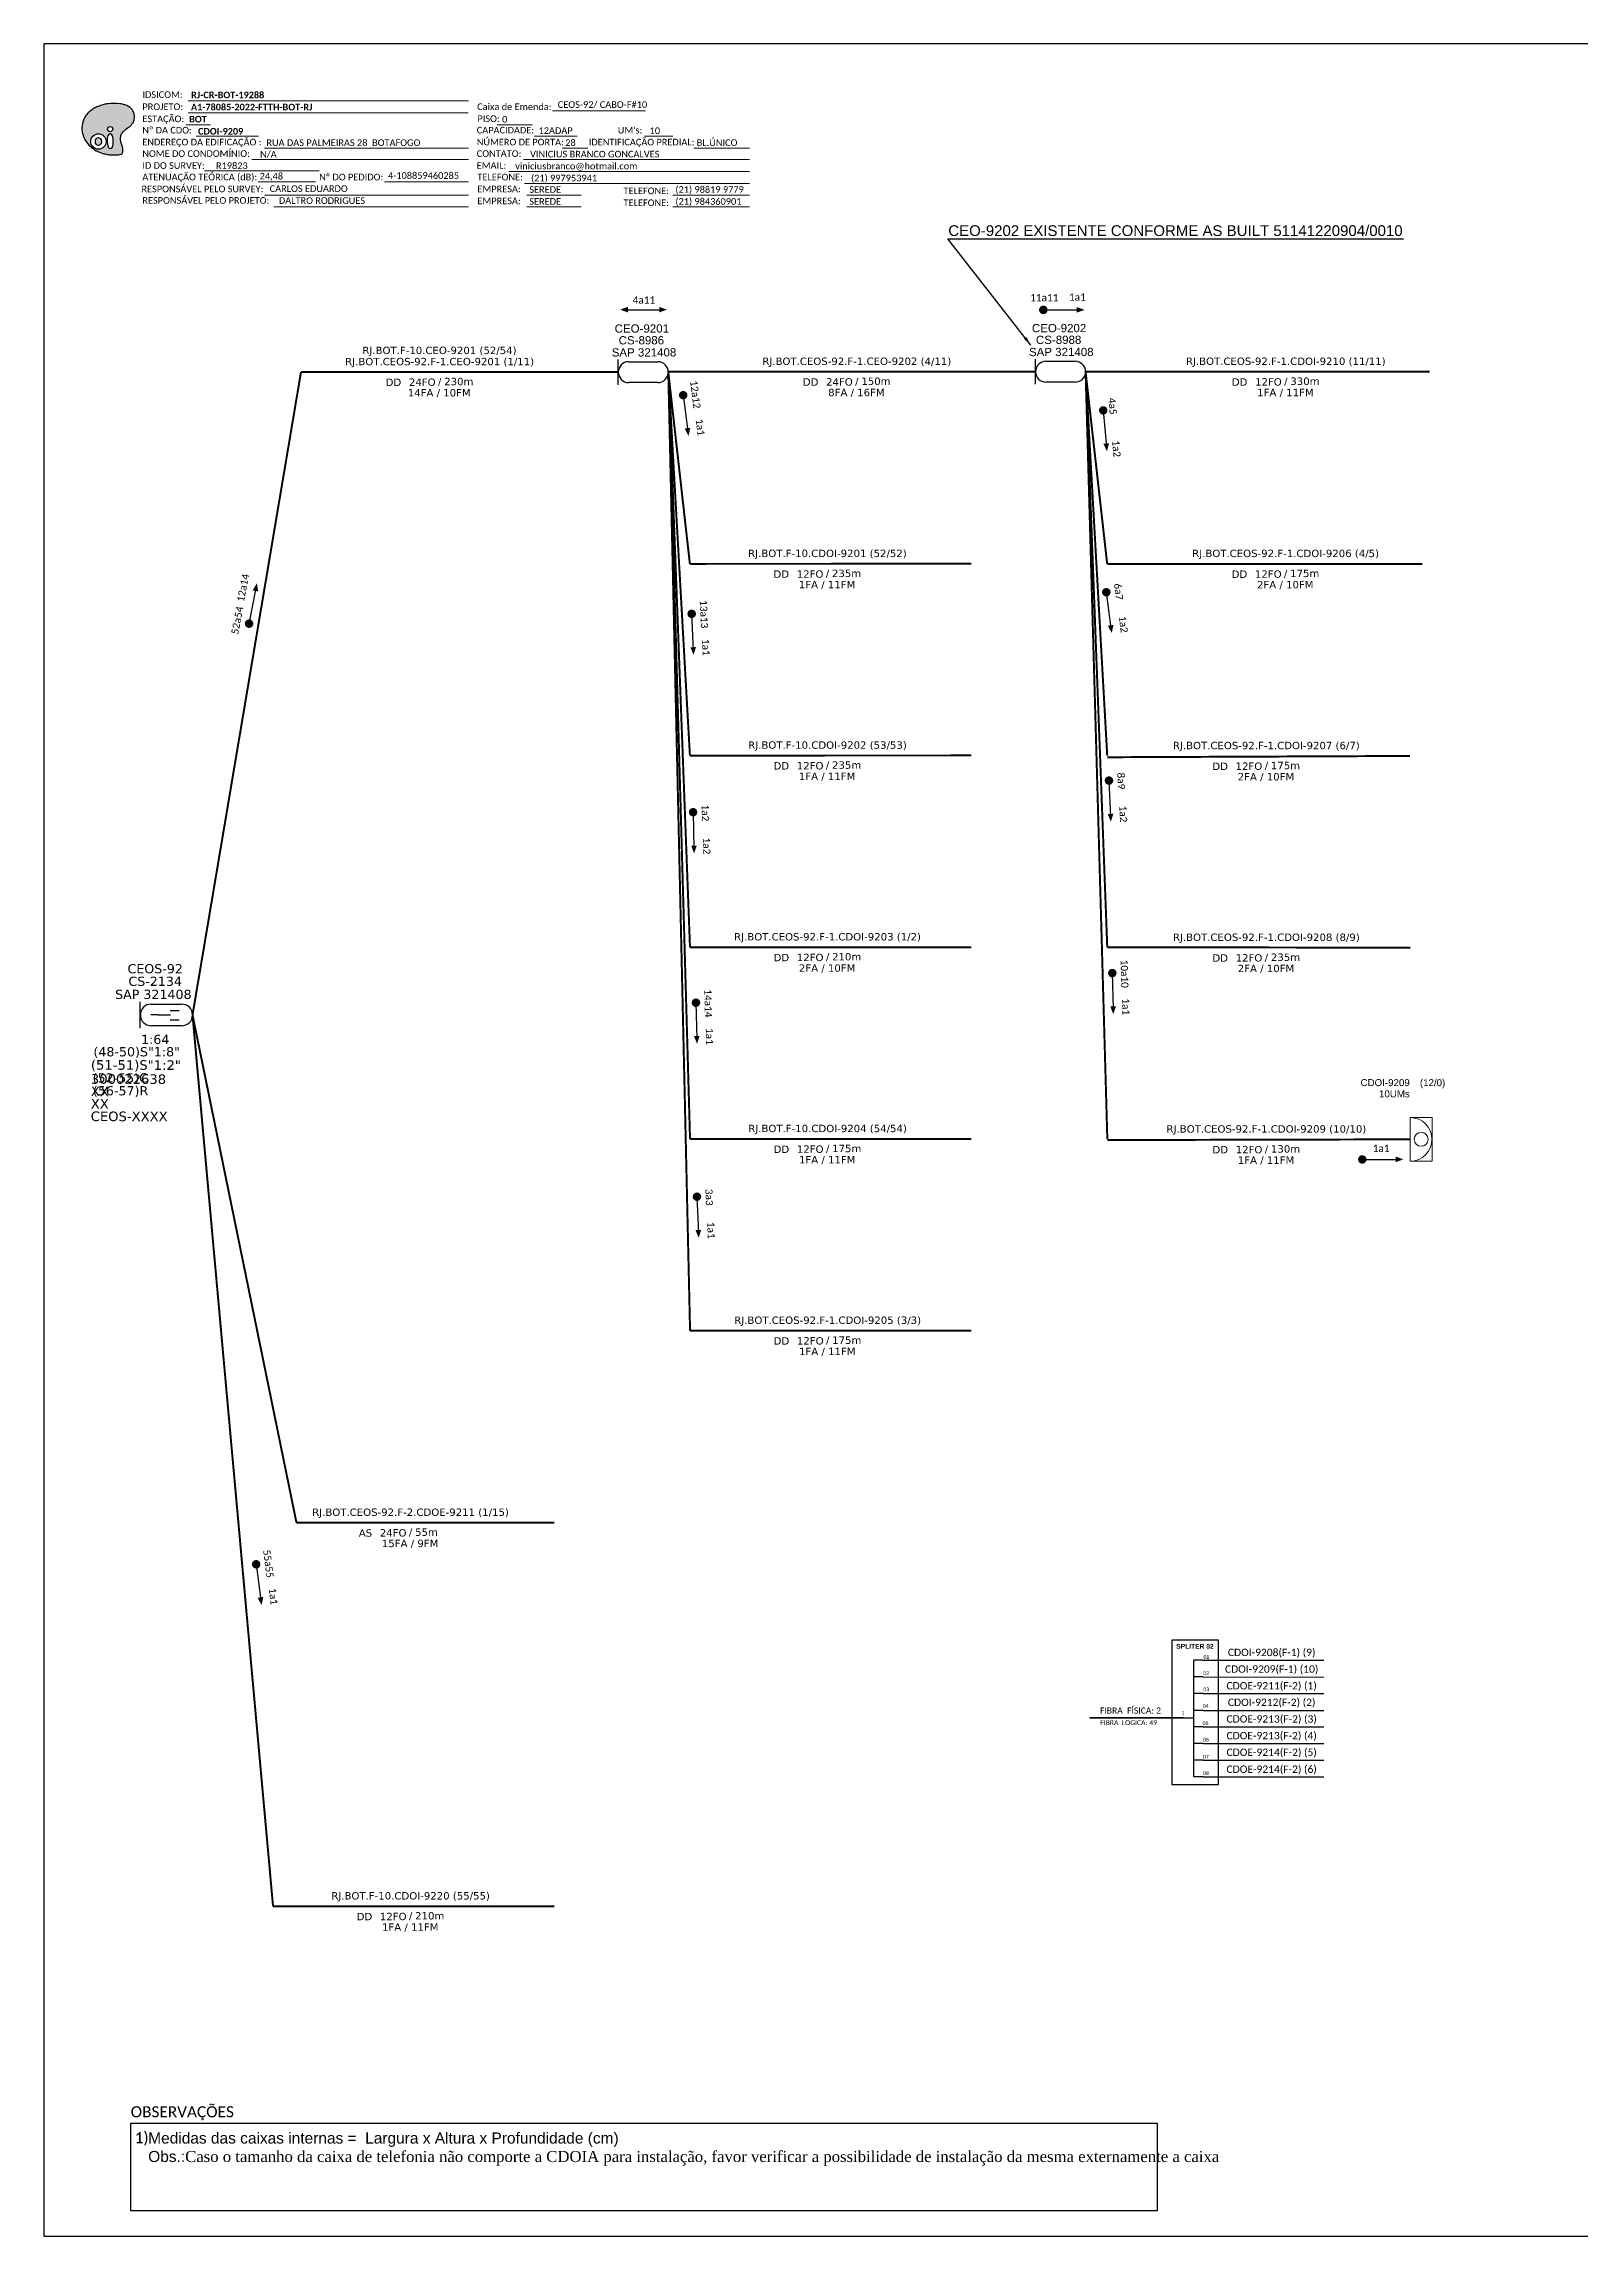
# Model space of a CAD drawing. Header units: metres. Extents: x -1286 to -445, y -500 to 94.
# Drawn here: x -1286 to -870, y -500 to 94 of the extents above; entities that cross this region are included whole.
import ezdxf
from ezdxf.enums import TextEntityAlignment as Align

# ---------------------------------------------------------------- set-up
doc = ezdxf.new("R2010")
doc.units = ezdxf.units.M
for name, color, linetype, lineweight in [("20.0-LEGENDA DOS CDO'S", 1, 'Continuous', 0), ('20.1-CDO_INTERIOR', 1, 'Continuous', 0), ('40.1-ETIQUETAS', 1, 'Continuous', 20)]:
    doc.layers.add(name, color=color, linetype=linetype, lineweight=lineweight)
for name, color, linetype in [('20.4-CEOS', 1, 'Continuous'), ('CAP a instalar', 1, 'Continuous'), ('SETA', 7, 'Continuous')]:
    doc.layers.add(name, color=color, linetype=linetype)
doc.styles.add('ARIAL', font='arial.ttf')
doc.styles.add('siredit', font='verdana.ttf')
doc.styles.add('WMF-Calibri0', font='calibri.ttf')
doc.styles.add('WMF-Calibri1', font='calibrib.ttf')
doc.linetypes.add('FENCELINE1', pattern='A,0.25,-0.1,[133,ltypeshp.shx,S=0.1,R=0,X=-0.1,Y=0],-0.1,1', length=1.45)
doc.dimstyles.new('ISO-25', dxfattribs={"dimtxt": 2.5, "dimasz": 2.5, "dimexe": 1.25, "dimexo": 0.625, "dimtad": 1, "dimtxsty": 'Standard', "dimcen": 2.5, "dimadec": 0, "dimazin": 0, "dimtfac": 1, "dimtmove": 0, "dimatfit": 3, "dimfxl": 0, "dimarcsym": 0})

# ---------------------------------------------------------------- blocks, each defined once
blk = doc.blocks.new('OI')
h = blk.add_hatch(color=40)
edge = h.paths.add_edge_path()
edge.add_spline(control_points=[(4.35, -0.67), (3.92, -0.99), (3.26, -1.5), (2.81, -2.59), (2.9, -3.5), (3.06, -4.27), (3.31, -4.85), (3.37, -5.39), (3.4, -5.88), (3.2, -6.4), (2.54, -6.61), (1.65, -6.63), (0.55, -6.67), (-0.56, -6.42), (-1.61, -6.14), (-2.77, -5.61), (-3.92, -4.77), (-4.89, -3.7), (-5.34, -2.65), (-5.6, -1.94), (-5.85, -0.96), (-5.71, 0.47), (-5.1, 2.02), (-4.14, 3.02), (-3.3, 3.61), (-2.37, 4.16), (-1.36, 4.44), (-0.56, 4.7), (0.79, 4.85), (2.24, 4.97), (3.79, 4.57), (4.67, 4.21), (5.44, 3.65), (5.76, 2.99), (6.03, 2.21), (6.01, 1.46), (5.72, 0.64), (5.31, 0.08), (4.88, -0.38), (4.51, -0.55), (4.35, -0.67)], knot_values=[0, 0, 0, 0, 1.60434, 2.417191, 3.427595, 4.282808, 4.776746, 5.304182, 5.888771, 6.258406, 6.858137, 7.79129, 8.986195, 10.124242, 11.187857, 12.242908, 13.953784, 15.414161, 16.515391, 17.349188, 17.675853, 19.552021, 21.515531, 22.568638, 23.63245, 24.621084, 25.782718, 26.745347, 27.142653, 29.870543, 31.004649, 31.921532, 32.709589, 33.801391, 34.042471, 35.192333, 35.971461, 36.628871, 37.254359, 37.836911, 37.836911, 37.836911, 37.836911], degree=3, periodic=0)
h.paths.add_polyline_path([(1.13, -0.87, -1), (-0.04, -0.87, -1)], flags=16)
edge = h.paths.add_edge_path(flags=16)
edge.add_ellipse((0.56, -3.59), major_axis=(-0.02, 1.71), ratio=0.361305, start_angle=0, end_angle=360)
h.paths.add_polyline_path([(-0.36, -3.62, -1), (-3.8, -3.62, -1)], flags=16)
edge = h.paths.add_edge_path(flags=0)
edge.add_ellipse((-2.08, -3.62), major_axis=(0, 0.885), ratio=0.758294, start_angle=0, end_angle=360)
at = {"color": 40}
for centre, radius in [((-2.08, -3.62), 1.72), ((0.54, -0.87), 0.587)]:
    blk.add_circle(centre, radius, dxfattribs=at)
blk.add_ellipse((-2.08, -3.62), major_axis=(0, 0.885), ratio=0.758294, start_param=-3.141592653589792, end_param=3.141592653589792, dxfattribs=at)
blk.add_ellipse((0.56, -3.59), major_axis=(-0.02, 1.71), ratio=0.361305, dxfattribs=at)
at = {"color": 40, "start_tangent": (-0.800898, -0.598801), "end_tangent": (-0.800898, -0.598801)}
blk.add_spline([(4.35, -0.67), (3.2, -1.78), (2.9, -2.54), (2.92, -3.55), (3.12, -4.38), (3.28, -4.85), (3.37, -5.37), (3.35, -5.95), (3.2, -6.29), (2.66, -6.55), (1.73, -6.63), (0.54, -6.62), (-0.58, -6.41), (-1.6, -6.11), (-2.56, -5.67), (-3.95, -4.67), (-4.89, -3.56), (-5.37, -2.56), (-5.64, -1.78), (-5.72, -1.46), (-5.63, 0.42), (-4.84, 2.22), (-4.13, 2.99), (-3.27, 3.62), (-2.4, 4.09), (-1.3, 4.47), (-0.37, 4.72), (0.02, 4.77), (2.75, 4.8), (3.85, 4.53), (4.69, 4.16), (5.31, 3.68), (5.85, 2.73), (5.93, 2.5), (5.94, 1.35), (5.67, 0.62), (5.29, 0.08), (4.84, -0.36), (4.35, -0.67)], degree=3, dxfattribs=at)

msp = doc.modelspace()

# ---------------------------------------------------------------- linework, layer by layer
at = {"color": 7, "linetype": 'Continuous'}
for p, q in [((-974.46, -343.72), (-974.46, -375.38)), ((-971.9, -343.72), (-974.46, -343.72)), ((-971.77, -348.3), (-974.33, -348.3)), ((-971.77, -352.81), (-974.33, -352.81)), ((-977.12, -359.34), (-974.47, -359.34)), ((-971.77, -357.35), (-974.33, -357.35)), ((-971.77, -361.84), (-974.33, -361.84)), ((-971.77, -366.34), (-974.33, -366.34)), ((-971.77, -370.85), (-974.33, -370.85)), ((-971.77, -375.35), (-974.33, -375.35))]:
    msp.add_line(p, q, dxfattribs=at)
at = {"color": 10, "linetype": 'Continuous'}
for p, q in [((-971.9, -343.72), (-939.13, -343.72)), ((-971.77, -348.3), (-939.13, -348.31)), ((-971.77, -352.8), (-939.13, -352.81)), ((-971.77, -357.34), (-939.13, -357.35)), ((-971.77, -361.83), (-939.13, -361.84)), ((-971.77, -366.33), (-939.13, -366.34)), ((-971.77, -370.84), (-939.13, -370.85)), ((-971.77, -375.35), (-939.13, -375.36))]:
    msp.add_line(p, q, dxfattribs=at)
at = {"color": 1, "linetype": 'Continuous', "lineweight": 60}
msp.add_line((-977.12, -359.34), (-1002.49, -359.42), dxfattribs=at)
at = {"color": 0}
for p, q in [((-1262.5, -469.23), (-984.25, -469.23)), ((-1262.5, -492.93), (-1262.5, -469.23)), ((-984.25, -469.23), (-984.25, -492.93)), ((-984.25, -492.93), (-1262.5, -492.93))]:
    msp.add_line(p, q, dxfattribs=at)
msp.add_lwpolyline([(-1286.07, -499.81), (-445.07, -499.81), (-445.07, 94.19), (-1286.07, 94.19)], close=True)
at = {"color": 7, "lineweight": 0}
for points in [[(-1246.94, 78.79), (-1170.96, 78.79)], [(-1247.47, 72.24), (-1240.92, 72.24)], [(-1246.97, 75.52), (-1171.01, 75.52)], [(-1163.19, 72.28), (-1153.71, 72.28)], [(-1148.15, 76.01), (-1123.01, 76.01)], [(-1244.81, 69.17), (-1227.84, 69.17)], [(-1226.24, 65.93), (-1170.98, 65.93)], [(-1153.14, 69.17), (-1141.52, 69.17)], [(-1145.56, 65.93), (-1138.61, 65.93)], [(-1123.2, 69.17), (-1115.53, 69.17)], [(-1109.86, 65.93), (-1094.82, 65.93)], [(-1242.49, 59.75), (-1211.44, 59.75)], [(-1229.65, 62.82), (-1170.98, 62.82)], [(-1160.06, 59.58), (-1094.8, 59.58)], [(-1156.02, 62.82), (-1094.8, 62.82)], [(-1227.96, 56.79), (-1212.45, 56.79)], [(-1193.73, 56.79), (-1170.96, 56.79)], [(-1155.78, 56.34), (-1094.8, 56.34)], [(-1226.24, 53.23), (-1170.98, 53.23)], [(-1223.75, 49.99), (-1170.98, 49.99)], [(-1155.17, 53.23), (-1140.37, 53.23)], [(-1155.17, 49.99), (-1140.37, 49.99)], [(-1115.57, 53.23), (-1094.8, 53.23)], [(-1115.57, 49.99), (-1094.8, 49.99)]]:
    msp.add_lwpolyline(points, dxfattribs=at)
at = {"color": 7, "const_width": 1.14}
for points in [[(-1015.7, 22.12, 1), (-1014.56, 22.12, 1)], [(-1015.17, 21.53, 1), (-1015.1, 22.68, 1)], [(-1113.33, -1.04, 1), (-1112.19, -0.96, 1)], [(-1112.82, -0.43, 1), (-1112.68, -1.56, 1)], [(-998.94, -4.55, 1), (-998.84, -5.68, 1)], [(-998.63, -54.44, 1), (-997.49, -54.36, 1)], [(-998.12, -53.83, 1), (-997.97, -54.96, 1)], [(-1111.03, -60.23, 1), (-1109.89, -60.25, 1)], [(-1110.47, -59.67, 1), (-1110.42, -60.81, 1)], [(-1230.55, -63.47, 1), (-1230.33, -62.35, 1)], [(-1229.87, -63.05, 1), (-1230.98, -62.76, 1)], [(-997.91, -105.41, 1), (-996.77, -105.43, 1)], [(-997.35, -104.85, 1), (-997.3, -105.99, 1)], [(-1110.64, -113.98, 1), (-1109.5, -114.02, 1)], [(-1110.07, -113.43, 1), (-1110.04, -114.57, 1)], [(-997.01, -157.56, 1), (-995.87, -157.6, 1)], [(-996.44, -157, 1), (-996.41, -158.15, 1)], [(-1109.87, -165.58, 1), (-1108.72, -165.62, 1)], [(-1109.3, -165.02, 1), (-1109.27, -166.17, 1)], [(-929.24, -208.07, 1), (-928.1, -208.07, 1)], [(-1109.6, -218.16, 1), (-1108.45, -218.18, 1)], [(-1109.04, -217.6, 1), (-1108.99, -218.74, 1)], [(-1228.57, -317.2, 1), (-1228.42, -318.34, 1)]]:
    msp.add_lwpolyline(points, format="xyb", close=True, dxfattribs=at)
at = {"color": 7}
msp.add_lwpolyline([(-980.27, -377.41), (-967.68, -377.41), (-967.68, -338.29), (-980.27, -338.29)], close=True, dxfattribs=at)
at = {"layer": '20.1-CDO_INTERIOR', "color": 1, "lineweight": 18}
msp.add_lwpolyline([(-909.77, -208.54), (-909.77, -196.73), (-915.68, -196.73), (-915.68, -208.54)], close=True, dxfattribs=at)
msp.add_circle((-912.72, -202.63), 1.89, dxfattribs=at)
msp.add_arc((-915.68, -202.63), 5.9, 270, 90, dxfattribs=at)
at = {"layer": '20.4-CEOS', "color": 7}
for p, q in [((-1130.36, 1.84), (-1130.36, 8.64)), ((-1127.53, 8.06), (-1119.61, 8.06)), ((-1119.61, 2.42), (-1127.53, 2.42)), ((-1259.91, -172.48), (-1259.91, -165.37)), ((-1256.96, -165.98), (-1248.7, -165.98)), ((-1255.11, -168.93), (-1257.1, -168.93)), ((-1248.7, -171.87), (-1256.96, -171.87)), ((-1255.11, -168.93), (-1251.7, -168.93)), ((-1251.86, -167.76), (-1249.35, -167.76)), ((-1251.86, -170.21), (-1249.35, -170.21))]:
    msp.add_line(p, q, dxfattribs=at)
at = {"layer": '20.4-CEOS', "color": 5}
for p, q in [((-1017.24, 1.95), (-1017.24, 8.76)), ((-1014.42, 8.18), (-1006.5, 8.18)), ((-1006.5, 2.53), (-1014.42, 2.53))]:
    msp.add_line(p, q, dxfattribs=at)
at = {"layer": '20.4-CEOS', "color": 7}
for centre, start, end in [((-1127.53, 5.24), 90, 270), ((-1119.61, 5.24), 270, 90)]:
    msp.add_arc(centre, 2.82, start, end, dxfattribs=at)
at = {"layer": '20.4-CEOS', "color": 5}
for centre, start, end in [((-1014.42, 5.36), 90, 270), ((-1006.5, 5.36), 270, 90)]:
    msp.add_arc(centre, 2.82, start, end, dxfattribs=at)
at = {"layer": '20.4-CEOS', "color": 7}
for centre, major_axis, start_param, end_param in [((-1256.96, -168.93), (-2.08, 2.08), -0.785398, 2.356194), ((-1248.7, -168.93), (2.08, 2.08), 3.926991, 7.068583)]:
    msp.add_ellipse(centre, major_axis=major_axis, ratio=1, start_param=start_param, end_param=end_param, dxfattribs=at)
at = {"layer": 'CAP a instalar', "color": 7, "linetype": 'FENCELINE1', "ltscale": 10, "const_width": 0.533}
for points in [[(-1245.76, -168.93), (-1216.35, 5.28)], [(-1217.58, -306.49), (-1245.76, -168.93)], [(-1223.93, -410.43), (-1245.76, -168.93)], [(-1217.58, -306.49), (-1147.68, -306.47)], [(-1223.93, -410.43), (-1147.66, -410.41)]]:
    msp.add_lwpolyline(points, dxfattribs=at)
at = {"layer": 'CAP a instalar', "color": 7, "linetype": 'Continuous', "ltscale": 10, "const_width": 0.533}
for points in [[(-1216.35, 5.28), (-1130.36, 5.28)], [(-1110.91, -150.59), (-1116.79, 5.36)], [(-1110.9, -202.53), (-1116.79, 5.36)], [(-1110.89, -254.47), (-1116.79, 5.36)], [(-1116.79, 5.36), (-1017.24, 5.36)], [(-1110.94, -46.7), (-1116.79, 5.24)], [(-1110.93, -98.64), (-1116.79, 5.24)], [(-1003.67, 5.36), (-910.42, 5.38)], [(-997.8, -150.59), (-1003.67, 5.36)], [(-997.82, -46.71), (-1003.67, 5.24)], [(-997.81, -98.65), (-1003.67, 5.24)], [(-1110.94, -46.7), (-1034.67, -46.68)], [(-997.82, -46.71), (-912.36, -46.71)], [(-1110.93, -98.64), (-1034.65, -98.62)], [(-997.79, -99.1), (-915.7, -98.75)], [(-1110.91, -150.59), (-1034.64, -150.57)], [(-997.8, -150.59), (-915.69, -150.69)], [(-1110.9, -202.53), (-1034.63, -202.51)], [(-1110.89, -254.47), (-1034.61, -254.45)]]:
    msp.add_lwpolyline(points, dxfattribs=at)
at = {"layer": 'CAP a instalar', "color": 1, "linetype": 'Continuous', "ltscale": 10, "const_width": 0.533}
for points in [[(-997.78, -202.53), (-1003.67, 5.36)], [(-997.78, -202.82), (-915.68, -202.63)]]:
    msp.add_lwpolyline(points, dxfattribs=at)
at = {"layer": 'SETA', "color": 7}
for points in [[(-1128.3, 22.17), (-1118.47, 22.17)], [(-1015.13, 22.11), (-1005.3, 22.1)], [(-1112.76, -1), (-1111.5, -10.74)], [(-998.89, -5.11), (-998.01, -14.9)], [(-998.89, -5.11), (-998.01, -14.9)], [(-1230.42, -62.91), (-1228.54, -53.26)], [(-998.06, -54.4), (-996.8, -64.14)], [(-1110.46, -60.24), (-1110.03, -70.06)], [(-997.34, -105.42), (-996.91, -115.24)], [(-1110.07, -114), (-1109.83, -123.82)], [(-996.44, -157.58), (-996.2, -167.4)], [(-1109.3, -165.6), (-1109.06, -175.42)], [(-928.67, -208.07), (-918.84, -208.07)], [(-1109.03, -218.17), (-1108.63, -227.99)], [(-1228.51, -317.77), (-1227.25, -327.52)]]:
    msp.add_lwpolyline(points, dxfattribs=at)
for points in [[(-1127.75, 21.41), (-1129.84, 22.17), (-1127.75, 22.93)], [(-1119.26, 22.94), (-1117.16, 22.18), (-1119.26, 21.42)], [(-1006.09, 22.89), (-1004, 22.13), (-1006.09, 21.37)], [(-1006.09, 22.88), (-1004, 22.12), (-1006.09, 21.36)], [(-1110.83, -9.86), (-1111.32, -12.04), (-1112.34, -10.06)], [(-1110.82, -9.86), (-1111.31, -12.03), (-1112.33, -10.05)], [(-997.31, -14.05), (-997.88, -16.2), (-998.83, -14.18)], [(-997.31, -14.05), (-997.88, -16.2), (-998.83, -14.18)], [(-1229.47, -53.89), (-1228.32, -51.98), (-1227.97, -54.18)], [(-1229.46, -53.89), (-1228.31, -51.98), (-1227.96, -54.18)], [(-996.13, -63.26), (-996.61, -65.44), (-997.64, -63.46)], [(-996.11, -63.26), (-996.6, -65.43), (-997.63, -63.45)], [(-1109.28, -69.24), (-1109.95, -71.36), (-1110.81, -69.3)], [(-1109.27, -69.23), (-1109.94, -71.36), (-1110.79, -69.3)], [(-996.16, -114.42), (-996.83, -116.54), (-997.69, -114.48)], [(-996.15, -114.41), (-996.82, -116.54), (-997.67, -114.48)], [(-1109.08, -123.02), (-1109.79, -125.13), (-1110.6, -123.05)], [(-1109.06, -123.01), (-1109.77, -125.13), (-1110.59, -123.05)], [(-995.45, -166.59), (-996.16, -168.71), (-996.97, -166.63)], [(-995.43, -166.59), (-996.15, -168.7), (-996.96, -166.63)], [(-1108.3, -174.61), (-1109.01, -176.73), (-1109.82, -174.65)], [(-1108.29, -174.61), (-1109, -176.73), (-1109.81, -174.65)], [(-919.63, -207.29), (-917.54, -208.05), (-919.63, -208.82)], [(-1107.89, -227.17), (-1108.57, -229.3), (-1109.41, -227.23)], [(-1107.88, -227.17), (-1108.55, -229.29), (-1109.4, -227.23)], [(-1226.58, -326.64), (-1227.06, -328.81), (-1228.09, -326.83)], [(-1226.56, -326.63), (-1227.05, -328.81), (-1228.08, -326.83)]]:
    msp.add_solid(points, dxfattribs=at)

# ---------------------------------------------------------------- block references
at = {"color": 7, "xscale": 1.213923925163967, "yscale": 1.213923925163967, "zscale": 1.213923925163967, "rotation": 0.1532896023949059}
msp.add_blockref('OI', (-1268.76, 72.14), dxfattribs=at)

# ---------------------------------------------------------------- texts
at = {"color": 7, "lineweight": 0, "style": 'WMF-Calibri0'}
for s, height, p in [('PROJETO:', 1.793, (-1259.34, 76.26)), ('IDSICOM:', 1.793, (-1259.34, 79.54)), ('Caixa de Emenda:', 1.7927, (-1168.6, 76.26)), ('ESTAÇÃO:', 1.793, (-1259.36, 72.98)), ('Nº DA CDO:', 1.793, (-1259.36, 69.91)), ('CAPACIDADE:', 1.7927, (-1168.71, 69.91)), ('PISO:', 1.793, (-1168.53, 73.03)), ("UM's:", 1.793, (-1130.47, 69.91)), ('ENDEREÇO DA EDIFICAÇÃO :', 1.7927, (-1259.36, 66.68)), ('NOME DO CONDOMÍNIO:', 1.7927, (-1259.36, 63.56)), ('CONTATO:', 1.793, (-1168.71, 63.56)), ('NÚMERO DE PORTA:', 1.7927, (-1168.71, 66.68)), ('IDENTIFICAÇÃO PREDIAL:', 1.7927, (-1138.34, 66.68)), ('ATENUAÇÃO TEÓRICA (dB):', 1.7927, (-1259.36, 57.21)), ('ID DO SURVEY:', 1.7927, (-1259.36, 60.33)), ('EMAIL:', 1.793, (-1168.71, 60.33)), ('RESPONSÁVEL PELO SURVEY:', 1.7927, (-1259.6, 53.98)), ('Nº DO PEDIDO:', 1.7927, (-1211.44, 57.21)), ('TELEFONE:', 1.793, (-1168.53, 57.21)), ('EMPRESA:', 1.793, (-1168.53, 53.98)), ('TELEFONE:', 1.793, (-1128.93, 53.47)), ('RESPONSÁVEL PELO PROJETO:', 1.7927, (-1259.36, 50.87)), ('EMPRESA:', 1.793, (-1168.53, 50.74)), ('TELEFONE:', 1.793, (-1128.93, 50.24))]:
    msp.add_text(s, height=height, dxfattribs=at).set_placement(p)
at = {"color": 7}
for s, height, style, p in [('A1-78085-2022-FTTH-BOT-RJ', 1.7927, 'WMF-Calibri1', (-1246.18, 76.17)), ('RJ-CR-BOT-19288', 1.7927, 'WMF-Calibri1', (-1246.14, 79.45)), ('CEOS-92/ CABO-F#10', 1.7927, 'WMF-Calibri0', (-1146.75, 76.85)), ('BOT', 1.793, 'WMF-Calibri1', (-1246.68, 72.89)), ('0', 1.79, 'WMF-Calibri0', (-1161.84, 72.88)), ('12ADAP', 1.793, 'WMF-Calibri0', (-1151.96, 69.79)), ('10', 1.793, 'WMF-Calibri0', (-1121.85, 69.77)), ('RUA DAS PALMEIRAS 28  BOTAFOGO ', 1.7927, 'WMF-Calibri0', (-1225.73, 66.52)), ('28', 1.793, 'WMF-Calibri0', (-1144.74, 66.53)), ('BL.ÚNICO', 1.793, 'WMF-Calibri0', (-1109.1, 66.53)), ('R19823', 1.793, 'WMF-Calibri0', (-1239.4, 60.28)), ('N/A', 1.793, 'WMF-Calibri0', (-1227.45, 63.39)), ('4-108859460285', 1.7927, 'WMF-Calibri0', (-1192.78, 57.62)), ('viniciusbranco@hotmail.com', 1.7927, 'WMF-Calibri0', (-1158.28, 60.18)), ('VINICIUS BRANCO GONCALVES', 1.7927, 'WMF-Calibri0', (-1154.25, 63.42)), ('24,48', 1.793, 'WMF-Calibri0', (-1227.58, 57.45)), ('CARLOS EDUARDO', 1.7927, 'WMF-Calibri0', (-1224.84, 54.07)), ('SEREDE', 1.793, 'WMF-Calibri0', (-1154.47, 53.83)), ('(21) 997953941', 1.7927, 'WMF-Calibri0', (-1154, 56.94)), ('(21) 98819 9779', 1.7927, 'WMF-Calibri0', (-1114.86, 53.83)), ('DALTRO RODRIGUES', 1.7927, 'WMF-Calibri0', (-1222.35, 50.83)), ('SEREDE', 1.793, 'WMF-Calibri0', (-1154.47, 50.59)), ('(21) 984360901', 1.7927, 'WMF-Calibri0', (-1114.86, 50.59))]:
    msp.add_text(s, height=height, dxfattribs=dict(at, style=style)).set_placement(p)
at = {"color": 7, "style": 'WMF-Calibri1'}
msp.add_text('CDOI-9209', height=1.793, dxfattribs=at).set_placement((-1238.14, 69.6), align=Align.CENTER)
at = {"style": 'WMF-Calibri0'}
msp.add_text('OBSERVAÇÕES', height=3, dxfattribs=at).set_placement((-1262.52, -467.61))
at = {"color": 1, "insert": (-1040.89, 45.04), "char_height": 2.9106, "width": 124.8131, "attachment_point": 1, "style": 'ARIAL'}
msp.add_mtext('CEO-9202 EXISTENTE CONFORME AS BUILT 51141220904/0010', dxfattribs=at)
at = {"color": 7, "char_height": 1.9556, "width": 28.9881, "attachment_point": 5}
for s, insert in [('{\\fCalibri|b0|i0|c0|p34;\\C7;4a11}', (-1123.41, 24.79)), ('\\C7;\\fCalibri|b0|i0|c0|p34;1a1', (-923.56, -205.07))]:
    msp.add_mtext(s, dxfattribs=dict(at, insert=insert))
for s, insert, rotation in [('\\pt15.64444;{\\fCalibri|b0|i0|c0|p34;11a11}', (-1014.87, 25.42), 359.98325), ('\\C7;\\fCalibri|b0|i0|c0|p34;1a1', (-1005.91, 25.57), 359.98325), ('\\pt15.64444;{\\fCalibri|b0|i0|c0|p34;12a12}', (-1109.45, -0.83), 277.37897), ('\\C7;\\fCalibri|b0|i0|c0|p34;4a5', (-996.36, -3.96), 275.11728), ('\\C7;\\fCalibri|b0|i0|c0|p34;1a1', (-1108.14, -9.7), 277.37897), ('\\C7;\\fCalibri|b0|i0|c0|p34;1a2', (-995.32, -15.51), 275.11728), ('{\\fCalibri|b0|i0|c0|p34;\\C7;12a14}', (-1232.06, -53.19), 78.96921), ('\\pt15.64444;{\\fCalibri|b0|i0|c0|p34;6a7}', (-994.74, -54.23), 277.37897), ('\\pt15.64444;{\\fCalibri|b0|i0|c0|p34;52a54}', (-1233.62, -62.02), 78.96921), ('\\pt15.64444;{\\fCalibri|b0|i0|c0|p34;13a13}', (-1107.14, -60.35), 272.51764), ('\\C7;\\fCalibri|b0|i0|c0|p34;1a2', (-993.43, -63.1), 277.37897), ('\\C7;\\fCalibri|b0|i0|c0|p34;1a1', (-1106.59, -69.3), 272.51764), ('\\pt15.64444;{\\fCalibri|b0|i0|c0|p34;8a9}', (-994.02, -105.53), 272.51764), ('\\pt15.64444;{\\fCalibri|b0|i0|c0|p34;1a2}', (-1106.75, -114.18), 271.36746), ('\\C7;\\fCalibri|b0|i0|c0|p34;1a2', (-993.47, -114.48), 272.51764), ('\\C7;\\fCalibri|b0|i0|c0|p34;1a2', (-1106.38, -123.14), 271.36746), ('\\pt15.64444;{\\fCalibri|b0|i0|c0|p34;10a10}', (-993.12, -157.76), 271.36746), ('\\pt15.64444;{\\fCalibri|b0|i0|c0|p34;14a14}', (-1105.98, -165.78), 271.39064), ('\\C7;\\fCalibri|b0|i0|c0|p34;1a1', (-992.75, -166.71), 271.36746), ('\\C7;\\fCalibri|b0|i0|c0|p34;1a1', (-1105.61, -174.73), 271.39064), ('\\pt15.64444;{\\fCalibri|b0|i0|c0|p34;3a3}', (-1105.71, -218.3), 272.28609), ('\\C7;\\fCalibri|b0|i0|c0|p34;1a1', (-1105.19, -227.25), 272.28609), ('\\pt15.64444;{\\fCalibri|b0|i0|c0|p34;55a55}', (-1225.19, -317.61), 277.37897), ('\\C7;\\fCalibri|b0|i0|c0|p34;1a1', (-1223.89, -326.47), 277.37897)]:
    msp.add_mtext(s, dxfattribs=dict(at, insert=insert, rotation=rotation))
at = {"attachment_point": 5}
for s, insert, char_height, width in [('\\C10;\\fArial|b1|i0|c0|p34;\\H1x;SPLITER 02', (-974.03, -339.99), 1.2943, 12.5987), ('\\C7;\\fArial|b0|i0|;\\H1.0273588255048;01 ', (-970.92, -342.88), 1.2943, 2.5957), ('\\pt18.00005;{\\fCalibri|b0|i0|c0|p34;\\C7;CDOI-9208(F-1) (9)}', (-953.23, -341.86), 2, 29.8273), ('\\C7;\\fArial|b0|i0|;\\H1.0273588255048;02 ', (-970.96, -347.26), 1.2943, 2.7401), ('\\pt18.00005;{\\fCalibri|b0|i0|c0|p34;\\C1;CDOI-9209(F-1) (10)}', (-953.23, -346.37), 2, 29.8273), ('\\pt18.00005;{\\fCalibri|b0|i0|c0|p34;\\C7;CDOE-9211(F-2) (1)}', (-953.23, -350.89), 2, 29.8273), ('\\C7;\\fCalibri|b0|i0|c0|p34;FIBRA  FÍSICA: 2', (-991.5, -357.41), 1.6667, 25.1973), ('\\C7;\\fArial|b0|i0|;\\H1.0273588255048;04 ', (-971.07, -356.15), 1.2943, 2.7401), ('\\C7;\\fArial|b0|i0|;\\H1.0273588255048;03 ', (-970.96, -351.67), 1.2943, 2.5197), ('\\pt18.00005;{\\fCalibri|b0|i0|c0|p34;\\C7;CDOI-9212(F-2) (2)}', (-953.23, -355.38), 2, 29.8273), ('\\C7;\\fCalibri|b0|i0|c0|p34;FIBRA  LOGICA: 49', (-992, -360.68), 1.3334, 25.1973), ('\\C7;\\fArial|b0|i0|;\\H1.0273588255048;1', (-977.25, -358.01), 1.2943, 1.282), ('\\C7;\\fArial|b0|i0|;\\H1.0273588255048;05 ', (-971.16, -360.82), 1.2943, 3.37), ('\\pt18.00005;{\\fCalibri|b0|i0|c0|p34;\\C7;CDOE-9213(F-2) (3)}', (-953.23, -359.89), 2, 29.8273), ('\\C7;\\fArial|b0|i0|;\\H1.0273588255048;06 ', (-971.07, -365.3), 1.2943, 2.7401), ('\\pt18.00005;{\\fCalibri|b0|i0|c0|p34;\\C7;CDOE-9213(F-2) (4)}', (-953.24, -364.41), 2, 29.8273), ('\\pt18.00005;{\\fCalibri|b0|i0|c0|p34;\\C7;CDOE-9214(F-2) (5)}', (-953.23, -368.92), 2, 29.8273), ('\\C7;\\fArial|b0|i0|;\\H1.0273588255048;07 ', (-971.07, -369.94), 1.2943, 2.7401), ('\\C7;\\fArial|b0|i0|;\\H1.0273588255048;08 ', (-971.07, -374.35), 1.2943, 2.7401), ('\\pt18.00005;{\\fCalibri|b0|i0|c0|p34;\\C7;CDOE-9214(F-2) (6)}', (-953.23, -373.5), 2, 29.8273)]:
    msp.add_mtext(s, dxfattribs=dict(at, insert=insert, char_height=char_height, width=width))
at = {"char_height": 3, "width": 277.1819, "attachment_point": 1}
for s, insert, style in [('1)', (-1261.44, -471.63), 'WMF-Calibri0'), ('Medidas das caixas internas =  Largura x Altura x Profundidade (cm)\\PObs.:{\\fTimes New Roman|b0|i0|c0|p16;Caso o tamanho da caixa de telefonia não comporte a CDOIA para instalação, favor verificar a possibilidade de instalação da mesma externamente a caixa}', (-1257.77, -471.72), 'ARIAL')]:
    msp.add_mtext(s, dxfattribs=dict(at, insert=insert, style=style))
at = {"layer": "20.0-LEGENDA DOS CDO'S", "color": 7, "style": 'ARIAL'}
for s, p in [('CEO-9201', (-1131.33, 15.94)), ('CS-8986', (-1130.24, 12.75)), ('SAP 321408', (-1132.13, 9.46))]:
    msp.add_text(s, height=2.233, rotation=0.11799, dxfattribs=at).set_placement(p)
at = {"layer": "20.0-LEGENDA DOS CDO'S", "color": 5, "style": 'ARIAL'}
for s, p in [('CEO-9202', (-1018.22, 16.05)), ('CS-8988', (-1017.13, 12.87)), ('SAP 321408', (-1019.02, 9.58))]:
    msp.add_text(s, height=2.233, rotation=0.11799, dxfattribs=at).set_placement(p)
at = {"layer": "20.0-LEGENDA DOS CDO'S", "color": 1, "style": 'ARIAL'}
for s, p in [('CDOI-9209', (-915.79, -188.21)), ('10UMs', (-915.78, -191.24))]:
    msp.add_text(s, height=1.89, dxfattribs=at).set_placement(p, align=Align.RIGHT)
msp.add_text('(12/0)', height=1.886, dxfattribs=at).set_placement((-909.61, -188.21), align=Align.CENTER)
at = {"layer": '20.4-CEOS', "color": 7, "style": 'siredit'}
for s, p in [('CEOS-92', (-1255.88, -155.15)), ('CS-2134', (-1255.88, -158.55)), ('SAP 321408', (-1256.38, -162.09)), ('(48-50)S"1:8"', (-1260.9, -177.65)), ('1:64', (-1255.88, -174.31)), ('(52-55)C', (-1265.34, -184.73)), ('(56-57)R', (-1265.26, -188.21))]:
    msp.add_text(s, height=2.495, dxfattribs=at).set_placement(p, align=Align.TOP_CENTER)
for s, height, p in [('(51-51)S"1:2"', 2.5969, (-1273.31, -183.74)), ('XX', 2.597, (-1273.33, -190.92)), ('300022638', 2.597, (-1273.32, -187.55)), ('XX', 2.597, (-1273.34, -194.3)), ('CEOS-XXXX', 2.597, (-1273.36, -197.67))]:
    msp.add_text(s, height=height, rotation=359.80053, dxfattribs=at).set_placement(p)
at = {"layer": '40.1-ETIQUETAS', "color": 7, "style": 'siredit'}
for s, p in [('RJ.BOT.F-10.CEO-9201 (52/54)', (-1178.83, 11.14)), ('RJ.BOT.CEOS-92.F-1.CEO-9201 (1/11)', (-1178.78, 8.11)), ('RJ.BOT.CEOS-92.F-1.CEO-9202 (4/11)', (-1065.7, 8.19)), ('RJ.BOT.CEOS-92.F-1.CDOI-9210 (11/11)', (-949.41, 8.2)), ('14FA / 10FM', (-1178.88, -0.35)), ('8FA / 16FM', (-1065.79, -0.27)), ('1FA / 11FM', (-949.5, -0.27)), ('RJ.BOT.F-10.CDOI-9201 (52/52)', (-1073.66, -43.86)), ('RJ.BOT.CEOS-92.F-1.CDOI-9206 (4/5)', (-949.46, -43.87)), ('1FA / 11FM', (-1073.75, -52.32)), ('2FA / 10FM', (-949.55, -52.34)), ('RJ.BOT.F-10.CDOI-9202 (53/53)', (-1073.64, -95.8)), ('RJ.BOT.CEOS-92.F-1.CDOI-9207 (6/7)', (-954.69, -95.92)), ('1FA / 11FM', (-1073.74, -104.27)), ('2FA / 10FM', (-954.79, -104.39)), ('RJ.BOT.CEOS-92.F-1.CDOI-9203 (1/2)', (-1073.63, -147.74)), ('RJ.BOT.CEOS-92.F-1.CDOI-9208 (8/9)', (-954.68, -147.87)), ('2FA / 10FM', (-1073.73, -156.21)), ('2FA / 10FM', (-954.77, -156.33)), ('RJ.BOT.F-10.CDOI-9204 (54/54)', (-1073.62, -199.68)), ('1FA / 11FM', (-1073.71, -208.15)), ('RJ.BOT.CEOS-92.F-1.CDOI-9205 (3/3)', (-1073.6, -251.63)), ('1FA / 11FM', (-1073.7, -260.09)), ('RJ.BOT.CEOS-92.F-2.CDOE-9211 (1/15)', (-1186.67, -303.65)), ('15FA / 9FM', (-1186.77, -312.11)), ('RJ.BOT.F-10.CDOI-9220 (55/55)', (-1186.65, -407.59)), ('1FA / 11FM', (-1186.74, -416.06))]:
    msp.add_text(s, height=2, dxfattribs=at).set_placement(p, align=Align.MIDDLE_CENTER)
for s, p in [('DD', (-1189.18, 2.49)), ('24FO', (-1179.87, 2.52)), ('/', (-1178.29, 2.7)), ('DD', (-1076.1, 2.57)), ('24FO', (-1066.79, 2.6)), ('/', (-1065.21, 2.78)), ('DD', (-959.81, 2.57)), ('12FO', (-950.5, 2.6)), ('/', (-948.92, 2.79)), ('DD', (-1084.06, -49.48)), ('12FO', (-1074.75, -49.46)), ('/', (-1073.17, -49.27)), ('DD', (-959.85, -49.5)), ('12FO', (-950.54, -49.47)), ('/', (-948.97, -49.28)), ('DD', (-1084.04, -101.43)), ('12FO', (-1074.73, -101.4)), ('/', (-1073.16, -101.21)), ('DD', (-965.09, -101.55)), ('12FO', (-955.78, -101.52)), ('/', (-954.2, -101.34)), ('DD', (-1084.03, -153.37)), ('12FO', (-1074.72, -153.34)), ('/', (-1073.14, -153.15)), ('DD', (-965.08, -153.49)), ('12FO', (-955.77, -153.46)), ('/', (-954.19, -153.28)), ('DD', (-1084.02, -205.31)), ('12FO', (-1074.71, -205.28)), ('/', (-1073.13, -205.1)), ('DD', (-1084, -257.25)), ('12FO', (-1074.69, -257.22)), ('/', (-1073.12, -257.04)), ('AS', (-1197.07, -309.27)), ('24FO', (-1187.76, -309.24)), ('/', (-1186.19, -309.06)), ('DD', (-1197.04, -413.22)), ('12FO', (-1187.74, -413.19)), ('/', (-1186.16, -413))]:
    msp.add_text(s, height=2, dxfattribs=at).set_placement(p, align=Align.MIDDLE_RIGHT)
for s, p in [('230m', (-1177.54, 2.7)), ('150m', (-1064.46, 2.78)), ('330m', (-948.17, 2.79)), ('235m', (-1072.42, -49.27)), ('175m', (-948.22, -49.28)), ('235m', (-1072.41, -101.21)), ('175m', (-953.45, -101.34)), ('210m', (-1072.39, -153.15)), ('235m', (-953.44, -153.28)), ('175m', (-1072.38, -205.1)), ('175m', (-1072.37, -257.04)), ('55m', (-1185.43, -309.06)), ('210m', (-1185.41, -413))]:
    msp.add_text(s, height=2, dxfattribs=at).set_placement(p, align=Align.MIDDLE_LEFT)
at = {"layer": '40.1-ETIQUETAS', "color": 1, "style": 'siredit'}
for s, p in [('RJ.BOT.CEOS-92.F-1.CDOI-9209 (10/10)', (-954.67, -199.81)), ('1FA / 11FM', (-954.76, -208.27))]:
    msp.add_text(s, height=2, dxfattribs=at).set_placement(p, align=Align.MIDDLE_CENTER)
for s, p in [('DD', (-965.06, -205.43)), ('12FO', (-955.75, -205.41)), ('/', (-954.18, -205.22))]:
    msp.add_text(s, height=2, dxfattribs=at).set_placement(p, align=Align.MIDDLE_RIGHT)
msp.add_text('130m', height=2, dxfattribs=at).set_placement((-953.43, -205.22), align=Align.MIDDLE_LEFT)

# ---------------------------------------------------------------- leaders
at = {"color": 1}
msp.add_leader([(-1018.53, 12.56), (-1040.98, 41.36), (-917.46, 41.36)], dimstyle='ISO-25', override={"dimgap": 0.625, "dimtad": 0}, dxfattribs=at)

doc.saveas('drawing.dxf')
